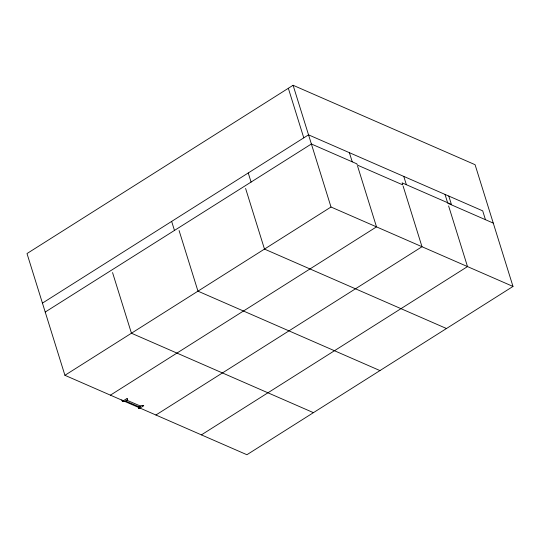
<?xml version="1.0" encoding="UTF-8"?>
<svg xmlns="http://www.w3.org/2000/svg" width="540" height="540" viewBox="0 0 540 540"><rect width="100%" height="100%" fill="white"/><g stroke="black" fill="none" stroke-linecap="round" stroke-linejoin="round"><path stroke-width="0.81" d="M138.686 408.362L138.389 406.634M127.427 398.763L127.197 399.161A1.566 0.756 -17.3 0 1 127.42 399.83L124.949 401.402A1.579 0.763 -17.3 0 1 123.64 401.423M127.238 398.891L126.968 398.5L122.35 401.423L121.851 399.816M123.653 401.416L122.35 401.423M138.152 406.519L138.915 407.95A1.566 0.756 -17.3 0 1 138.692 407.288L141.169 405.709A1.579 0.763 -17.3 0 1 142.472 405.695M142.466 405.702L143.762 405.689L139.144 408.618L138.706 408.429M139.57 407.882L246.908 454.727L513 286.443L475.079 164.7L293.092 85.273L27 253.557L64.922 375.3L139.475 407.842M42.437 303.122L308.529 134.845L482.706 210.857L485.46 219.699M45.218 312.039L311.378 143.991L356.873 163.85L357.237 165.011L402.739 184.869L402.111 182.851L451.379 204.356L448.794 196.06M64.922 375.3L331.007 207.016L513 286.443M110.417 395.159L376.508 226.874L357.615 166.219M155.911 415.01L422.003 246.733L403.11 186.077M201.413 434.869L467.505 266.584L448.612 205.929M126.826 400.208L140.569 406.094M125.55 401.024L139.286 406.904M493.27 223.108L447.775 203.249L445.021 194.413M446.479 328.516L264.485 249.089L245.592 188.433M379.957 370.582L197.964 291.161L179.071 230.506M313.436 412.655L131.443 333.227L112.55 272.572M403.785 176.418L406.37 184.714M349.38 152.672L352.229 161.825M293.092 85.273L331.007 207.016M288.34 88.277L303.777 137.849M248.245 172.969L251.093 182.115M171.653 221.407L174.508 230.553"/></g></svg>
